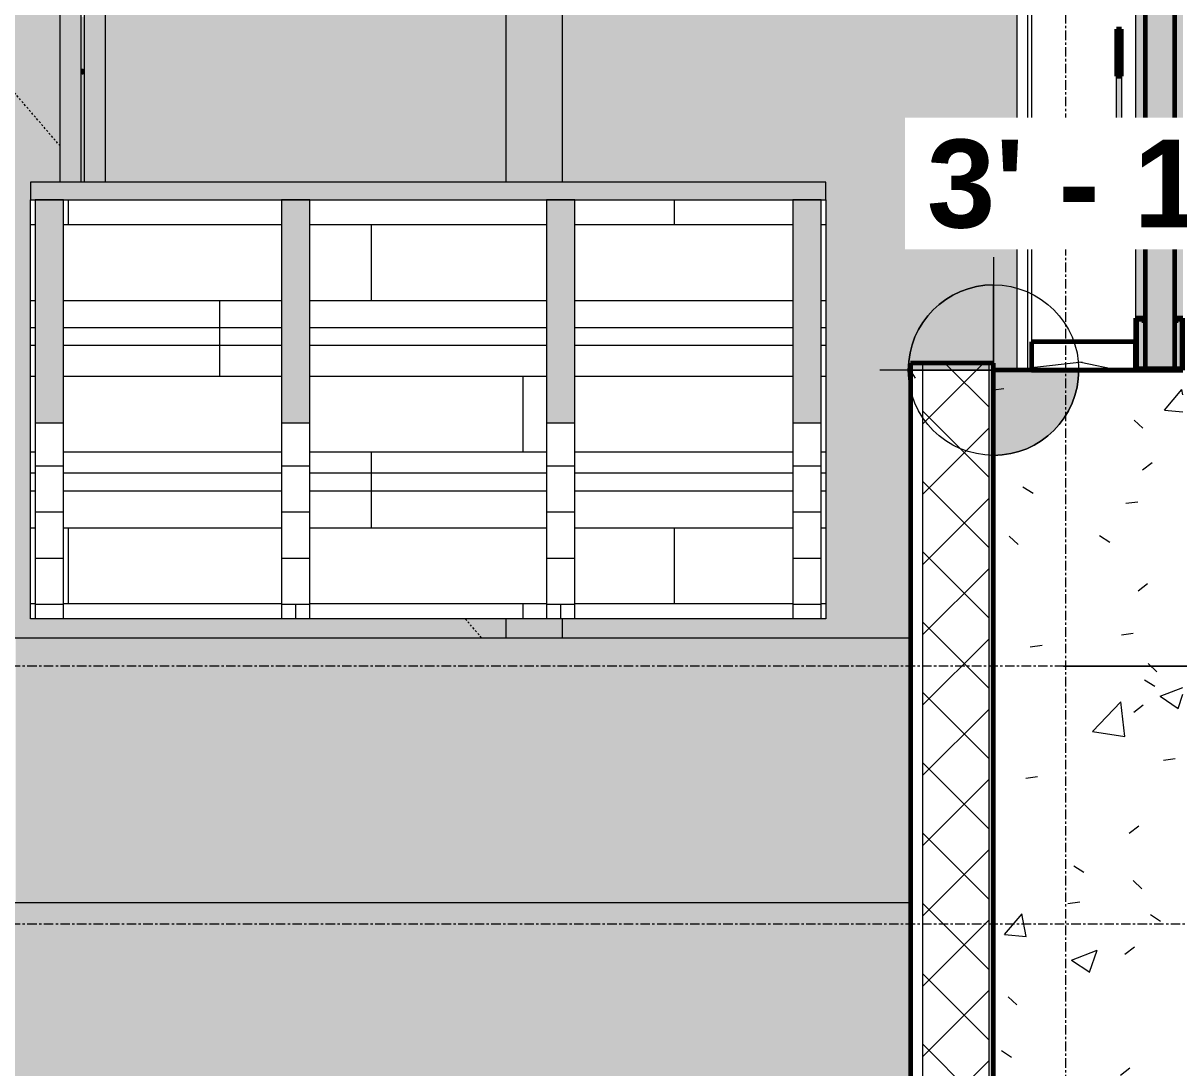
# Model space of a CAD drawing. Header units: inches. Extents: x -3210 to -1935, y -327 to 478.
# Drawn here: x -2386.8 to -2325.8, y 10.8 to 65.9 of the extents above; entities that cross this region are included whole.
import ezdxf

# ---------------------------------------------------------------- set-up
doc = ezdxf.new("R2010")
doc.units = ezdxf.units.IN
doc.header["$MEASUREMENT"] = 0
doc.linetypes.add('Dash 1_16_', pattern=[0.125, 0.0625, -0.0625])
doc.linetypes.add('Grid Line 1_2_', pattern=[0.875, 0.5, -0.125, 0.125, -0.125])
for name, color, linetype, lineweight in [('A-DETL-GENF', 92, 'Continuous', 9), ('A-DOOR', 31, 'Continuous', 18), ('A-DOOR-1', 31, 'Dash 1_16_', 9), ('A-DOOR-FRAM', 31, 'Continuous', 9), ('A-DOOR-FRAM-1', 31, 'Continuous', 18), ('A-FLOR', 192, 'Continuous', 18), ('A-FLOR-HRAL', 11, 'Continuous', 9), ('A-FLOR-LEVL-1', 51, 'Grid Line 1_2_', 9), ('A-GLAZ-CWMG', 51, 'Continuous', 9), ('A-GLAZ-CWMG-1', 51, 'Continuous', 60), ('A-WALL', 113, 'Continuous', 18), ('A-WALL-1', 113, 'Continuous', 9), ('A-WALL-2', 113, 'Continuous', 60), ('A-WALL-PATT-1', 111, 'Continuous', 9), ('G-ANNO-DIMS', 111, 'Continuous', 9), ('I-WALL', 2, 'Continuous', 18), ('I-WALL-1', 2, 'Continuous', 60), ('S-BEAM', 12, 'Continuous', 9), ('S-BEAM-1', 12, 'Continuous', 60), ('S-COLS', 52, 'Continuous', 9), ('S-FNDN-1', 32, 'Continuous', 60), ('S-GRID-1', 1, 'Grid Line 1_2_', 9), ('S-STRS', 31, 'Continuous', 9)]:
    doc.layers.add(name, color=color, linetype=linetype, lineweight=lineweight)
doc.styles.add('Arial_B', font='arialbd.ttf', dxfattribs={"height": 4.642857})
pattern_1 = [(0, (-2320.434, 35.3), (0, 4), []), (90, (-2320.434, 35.3), (-8, 8), [4, -28]), (90, (-2304.434, 39.3), (-8, 8), [4, -28])]

# ---------------------------------------------------------------- blocks, each defined once
blk = doc.blocks.new('jay 23630 - jay 23630-1391547-BUILDING SECTION - NORTH_SOUTH - LOOKING EAST')
at = {"layer": 'A-DETL-GENF'}
for p, q in [((-2319.74, 99.31), (-2317.35, 99.634)), ((-2318.289, 99.236), (-2318.289, 100)), ((-2318.289, 100), (-2318.289, 99.506)), ((-2318.289, 99.506), (-2318.289, 99.267)), ((-2317.35, 99.634), (-2315.144, 98.3)), ((-2321.049, 98.439), (-2319.74, 99.31)), ((-2318.289, 99.267), (-2318.289, 97.531)), ((-2318.289, 97.91), (-2318.289, 99.236)), ((-2321.572, 97.175), (-2321.049, 98.439)), ((-2315.144, 98.3), (-2314.107, 96.336)), ((-2318.289, 97.209), (-2318.289, 97.91)), ((-2321.402, 92.542), (-2321.572, 97.175)), ((-2318.289, 97.531), (-2318.289, 90.468)), ((-2318.289, 96.302), (-2318.289, 97.209)), ((-2318.289, 95.145), (-2318.289, 96.302)), ((-2314.107, 96.336), (-2313.985, 94.061)), ((-2318.289, 92.629), (-2318.289, 95.145)), ((-2313.985, 94.061), (-2314.524, 91.792)), ((-2321.756, 91.225), (-2321.402, 92.542)), ((-2318.289, 91.796), (-2318.289, 92.629)), ((-2318.289, 90.146), (-2318.289, 91.796)), ((-2314.524, 91.792), (-2315.47, 89.85)), ((-2323.956, 88.709), (-2321.756, 91.225)), ((-2318.289, 90.468), (-2318.289, 89.792)), ((-2318.289, 89.702), (-2318.289, 90.146)), ((-2318.289, 89.792), (-2318.289, 87.575)), ((-2315.47, 89.85), (-2316.568, 88.553)), ((-2318.289, 89.223), (-2318.289, 89.702)), ((-2318.289, 87.165), (-2318.289, 89.223)), ((-2326.068, 86.132), (-2323.956, 88.709)), ((-2316.568, 88.553), (-2317.563, 88.22)), ((-2317.563, 88.22), (-2317.781, 87.843)), ((-2318.289, 87.575), (-2318.289, 86.824)), ((-2317.781, 87.843), (-2317.585, 87.272)), ((-2317.585, 87.272), (-2314.34, 83.385)), ((-2318.289, 85.899), (-2318.289, 87.165)), ((-2318.289, 86.824), (-2318.289, 85.68)), ((-2326.407, 85.103), (-2326.068, 86.132)), ((-2318.289, 84.291), (-2318.289, 85.899)), ((-2318.289, 85.68), (-2318.289, 78.848)), ((-2326.407, 85.103), (-2323.325, 32)), ((-2318.289, 82.204), (-2318.289, 84.291)), ((-2314.34, 83.385), (-2312.784, 83.941)), ((-2312.784, 83.941), (-2312.49, 83.714)), ((-2312.49, 83.714), (-2312.247, 83.117)), ((-2312.247, 83.117), (-2312.008, 80.393)), ((-2318.289, 76.046), (-2318.289, 82.204)), ((-2312.008, 80.393), (-2312.151, 79.601)), ((-2312.151, 79.601), (-2312.435, 79.081)), ((-2318.289, 78.848), (-2318.289, 76.57)), ((-2312.435, 79.081), (-2310.75, 67.936)), ((-2318.289, 76.57), (-2318.289, 74.857)), ((-2318.289, 75.712), (-2318.289, 76.046)), ((-2318.289, 75.406), (-2318.289, 75.712)), ((-2318.289, 75.128), (-2318.289, 75.406)), ((-2318.289, 74.875), (-2318.289, 75.128)), ((-2318.289, 74.647), (-2318.289, 74.875)), ((-2318.289, 74.857), (-2318.289, 74.048)), ((-2318.289, 74.442), (-2318.289, 74.647)), ((-2318.289, 74.258), (-2318.289, 74.442)), ((-2318.289, 74.042), (-2318.289, 74.258)), ((-2318.289, 74.048), (-2318.289, 73.338)), ((-2318.289, 73.861), (-2318.289, 74.042)), ((-2318.289, 73.711), (-2318.289, 73.861)), ((-2318.289, 73.588), (-2318.289, 73.711)), ((-2318.289, 73.49), (-2318.289, 73.588)), ((-2318.289, 73.413), (-2318.289, 73.49)), ((-2318.289, 73.355), (-2318.289, 73.413)), ((-2318.289, 37.923), (-2318.289, 73.355)), ((-2318.289, 73.338), (-2318.289, 36.456)), ((-2310.75, 67.936), (-2310.967, 64.371)), ((-2310.967, 64.371), (-2311.672, 60.599)), ((-2313.117, 61.043), (-2317.446, 37.901)), ((-2312.076, 60.506), (-2313.117, 61.043)), ((-2311.866, 60.504), (-2312.076, 60.506)), ((-2311.672, 60.599), (-2311.866, 60.504)), ((-2318.289, 55.913), (-2318.289, 57.042)), ((-2318.289, 56.866), (-2318.289, 57.042)), ((-2318.289, 55.979), (-2318.289, 56.866)), ((-2318.289, 36.456), (-2318.289, 55.979)), ((-2318.289, 55.913), (-2318.289, 35.875)), ((-2317.446, 37.901), (-2318.342, 36.367)), ((-2318.289, 33.925), (-2318.289, 37.923)), ((-2318.342, 36.367), (-2318.13, 35.579)), ((-2318.289, 36.173), (-2318.289, 36.456)), ((-2318.289, 36.456), (-2318.289, 36.173)), ((-2318.289, 36.173), (-2318.289, 35.416)), ((-2318.289, 32.841), (-2318.289, 36.173)), ((-2318.289, 35.875), (-2318.289, 33.811)), ((-2318.289, 35.416), (-2318.289, 33.503)), ((-2318.13, 35.579), (-2317.573, 35.062)), ((-2317.573, 35.062), (-2315.012, 33.84)), ((-2318.289, 33.693), (-2318.289, 33.925)), ((-2318.289, 33.811), (-2318.289, 32.477)), ((-2318.289, 33.165), (-2318.289, 33.693)), ((-2315.012, 33.84), (-2314.256, 33.109)), ((-2318.289, 33.503), (-2318.289, 32.895)), ((-2318.289, 32.903), (-2318.289, 33.165)), ((-2314.256, 33.109), (-2313.745, 32)), ((-2318.289, 32.529), (-2318.289, 32.903)), ((-2318.289, 32.895), (-2318.289, 32)), ((-2318.289, 32.692), (-2318.289, 32.841)), ((-2318.289, 32.525), (-2318.289, 32.692)), ((-2318.289, 32.529), (-2318.289, 32)), ((-2318.289, 32.477), (-2318.289, 32.525)), ((-2331.535, 32), (-2331.895, 32)), ((-2331.895, 32), (-2331.535, 32)), ((-2330.511, 32), (-2331.535, 32)), ((-2331.535, 32), (-2330.511, 32)), ((-2328.904, 32), (-2330.511, 32)), ((-2330.511, 32), (-2328.904, 32)), ((-2326.796, 32), (-2328.904, 32)), ((-2328.904, 32), (-2326.796, 32)), ((-2324.27, 32), (-2326.796, 32)), ((-2326.796, 32), (-2324.27, 32)), ((-2321.407, 32), (-2324.27, 32)), ((-2324.27, 32), (-2323.325, 32)), ((-2323.325, 32), (-2321.407, 32)), ((-2313.745, 32), (-2323.325, 32)), ((-2321.407, 32), (-2318.289, 32)), ((-2318.289, 32), (-2321.407, 32)), ((-2318.289, 32), (-2313.745, 32)), ((-2318.289, 32), (-2304.684, 32)), ((-2313.745, 32), (-2304.684, 32))]:
    blk.add_line(p, q, dxfattribs=at)
blk = doc.blocks.new('Rectangular Mullion - Profile_Polycarbonate_right-1967537-BUILDING SECTION - NORTH_SOUTH - LOOKING EAST')
at = {"layer": 'A-GLAZ-CWMG'}
h = blk.add_hatch(color=256, dxfattribs=at)
h.paths.add_polyline_path([(-2328.024, 47.688), (-2327.587, 47.688), (-2327.587, 50.125), (-2327.649, 50.125), (-2327.649, 50.313), (-2328.024, 50.313), (-2328.024, 47.915)], flags=0)
h.paths.add_polyline_path([(-2328.024, 50.375), (-2327.587, 50.375), (-2327.587, 235.348), (-2328.087, 235.348), (-2328.087, 50.375)], flags=0)
h.paths.add_polyline_path([(-2328.024, 235.411), (-2327.649, 235.411), (-2327.649, 235.598), (-2327.587, 235.598), (-2327.587, 238.036), (-2328.024, 238.036), (-2328.024, 235.786)], flags=0)
h = blk.add_hatch(color=256, dxfattribs=at)
h.paths.add_polyline_path([(-2325.649, 47.688), (-2325.649, 50.313), (-2325.949, 50.313), (-2325.949, 50.125), (-2326.012, 50.125), (-2326.012, 47.688)], flags=0)
h.paths.add_polyline_path([(-2325.649, 50.375), (-2325.587, 50.375), (-2325.587, 70.969), (-2326.012, 78.293), (-2326.012, 50.375), (-2325.949, 50.375)], flags=0)
h.paths.add_polyline_path([(-2326.012, 86.201), (-2325.587, 86.72), (-2325.587, 235.348), (-2326.012, 235.348), (-2326.012, 88.709)], flags=0)
h.paths.add_polyline_path([(-2325.949, 235.411), (-2325.649, 235.411), (-2325.649, 238.036), (-2326.012, 238.036), (-2326.012, 235.598), (-2325.949, 235.598)], flags=0)
blk = doc.blocks.new('Single-Flush - GARAGE-1964981-BUILDING SECTION - NORTH_SOUTH - LOOKING EAST')
at = {"layer": 'A-DOOR'}
blk.add_hatch(color=256, dxfattribs=at).paths.add_polyline_path([(-2397.337, 33.5), (-2361.337, 33.5), (-2361.337, 34.5), (-2386.434, 34.5), (-2386.434, 57.55), (-2384.872, 57.55), (-2384.872, 83.479), (-2385.184, 83.479), (-2385.184, 102.598), (-2382.184, 102.598), (-2382.184, 83.479), (-2382.497, 83.479), (-2382.497, 57.55), (-2361.337, 57.55), (-2361.337, 116), (-2386.684, 116), (-2386.684, 115.769), (-2388.184, 115.769), (-2388.184, 116), (-2397.337, 116), (-2397.337, 35)], flags=0)
at = {"layer": 'A-DOOR-FRAM-1'}
h = blk.add_hatch(color=256, dxfattribs=at)
h.paths.add_polyline_path([(-2397.337, 33.5), (-2397.337, 116), (-2388.184, 116), (-2388.184, 119), (-2399.684, 119), (-2399.684, 115.769), (-2400.337, 115.769), (-2400.337, 33.5), (-2400.212, 33.5)], flags=0)
h.paths.add_polyline_path([(-2359.184, 33.5), (-2358.337, 33.5), (-2358.337, 34.5), (-2361.337, 34.5), (-2361.337, 33.5)], flags=0)
h.paths.add_polyline_path([(-2358.337, 57.55), (-2358.337, 119), (-2386.684, 119), (-2386.684, 116), (-2361.337, 116), (-2361.337, 57.55), (-2359.249, 57.55)], flags=0)
at = {"layer": 'A-DOOR-1'}
for p, q in [((-2361.337, 116), (-2382.184, 91.678)), ((-2385.184, 88.178), (-2397.337, 74)), ((-2384.872, 59.458), (-2397.337, 74)), ((-2362.622, 33.5), (-2363.48, 34.5))]:
    blk.add_line(p, q, dxfattribs=at)
at = {"layer": 'A-DOOR-FRAM'}
for p, q in [((-2388.184, 119), (-2399.684, 119)), ((-2358.337, 119), (-2386.684, 119)), ((-2358.337, 57.55), (-2358.337, 119)), ((-2397.337, 33.5), (-2397.337, 116)), ((-2397.337, 116), (-2388.184, 116)), ((-2386.684, 116), (-2361.337, 116)), ((-2361.337, 116), (-2361.337, 57.55)), ((-2400.337, 115.769), (-2400.337, 33.5)), ((-2361.337, 34.5), (-2361.337, 33.5)), ((-2358.337, 33.5), (-2358.337, 34.5))]:
    blk.add_line(p, q, dxfattribs=at)
blk = doc.blocks.new('Rectangular Mullion - Stud - Vertical-1966273-BUILDING SECTION - NORTH_SOUTH - LOOKING EAST')
at = {"layer": 'A-GLAZ-CWMG'}
for p, q in [((-2333.587, 131.625), (-2333.587, 49.125)), ((-2328.087, 131.625), (-2328.087, 50.375))]:
    blk.add_line(p, q, dxfattribs=at)
blk = doc.blocks.new('Railing - 2_ x 1_2_ 2-2115957-BUILDING SECTION - NORTH_SOUTH - LOOKING EAST')
at = {"layer": 'A-FLOR-HRAL'}
h = blk.add_hatch(color=256, dxfattribs=at)
h.paths.add_polyline_path([(-2384.137, 57.55), (-2383.778, 57.55), (-2383.778, 84.73), (-2384.872, 84.73), (-2384.872, 57.55), (-2384.204, 57.55)], flags=0)
h.paths.add_polyline_path([(-2383.59, 57.55), (-2382.497, 57.55), (-2382.497, 84.73), (-2383.59, 84.73), (-2383.59, 59.171)], flags=0)
for p, q in [((-2384.872, 57.55), (-2384.872, 84.73)), ((-2384.872, 84.73), (-2383.776, 84.73)), ((-2383.593, 84.73), (-2382.497, 84.73)), ((-2382.497, 84.73), (-2382.497, 57.55))]:
    blk.add_line(p, q, dxfattribs=at)
blk = doc.blocks.new('Railing - Railing-1347549-BUILDING SECTION - NORTH_SOUTH - LOOKING EAST')
at = {"layer": 'A-FLOR-HRAL'}
h = blk.add_hatch(color=256, dxfattribs=at)
h.paths.add_polyline_path([(-2383.684, 63.264), (-2383.657, 63.29), (-2383.707, 63.268), (-2383.688, 63.264)], flags=0)
h.paths.add_polyline_path([(-2383.59, 63.382), (-2383.612, 66.307), (-2383.67, 66.266), (-2383.729, 66.279), (-2383.771, 66.338), (-2383.778, 66.29), (-2383.756, 63.457), (-2383.717, 63.475), (-2383.61, 63.453), (-2383.591, 63.387)], flags=0)
for points in [[(-2383.644, 63.29), (-2383.61, 63.311), (-2383.592, 63.395), (-2383.619, 63.466), (-2383.651, 63.475), (-2383.759, 63.453), (-2383.777, 63.369), (-2383.749, 63.298), (-2383.717, 63.29), (-2383.646, 63.29)], [(-2383.706, 57.55), (-2383.59, 57.55), (-2383.612, 63.307), (-2383.67, 63.266), (-2383.729, 63.279), (-2383.771, 63.338), (-2383.778, 63.29), (-2383.76, 57.55), (-2383.707, 57.55)]]:
    blk.add_hatch(color=256, dxfattribs=at).paths.add_polyline_path(points, flags=0)
for p, q in [((-2383.778, 66.382), (-2383.778, 63.382)), ((-2383.59, 63.382), (-2383.59, 66.382)), ((-2383.778, 63.382), (-2383.778, 57.55)), ((-2383.59, 57.55), (-2383.59, 63.382))]:
    blk.add_line(p, q, dxfattribs=at)
at = {"layer": 'A-FLOR-HRAL', "flags": 128}
for points in [[(-2383.59, 63.382), (-2383.593, 63.408), (-2383.6, 63.433), (-2383.611, 63.456), (-2383.626, 63.475), (-2383.644, 63.489), (-2383.663, 63.497), (-2383.684, 63.5), (-2383.705, 63.497), (-2383.725, 63.489), (-2383.743, 63.475), (-2383.758, 63.456), (-2383.769, 63.433), (-2383.776, 63.408), (-2383.778, 63.382)], [(-2383.778, 63.382), (-2383.776, 63.356), (-2383.769, 63.331), (-2383.758, 63.308), (-2383.743, 63.29), (-2383.725, 63.276), (-2383.705, 63.267), (-2383.684, 63.264), (-2383.663, 63.267), (-2383.644, 63.276), (-2383.626, 63.29), (-2383.611, 63.308), (-2383.6, 63.331), (-2383.593, 63.356), (-2383.59, 63.382)]]:
    blk.add_lwpolyline(points, dxfattribs=at)
blk.add_blockref('Railing - 2_ x 1_2_ 2-2115957-BUILDING SECTION - NORTH_SOUTH - LOOKING EAST', (0, 0))
blk = doc.blocks.new('Rectangular Mullion - Profile_Polycarbonate_Lower-1595359-BUILDING SECTION - NORTH_SOUTH - LOOKING EAST')
at = {"layer": 'A-GLAZ-CWMG'}
blk.add_hatch(color=256, dxfattribs=at).paths.add_polyline_path([(-2328.087, 47.625), (-2325.587, 47.625), (-2325.587, 50.375), (-2326.012, 50.375), (-2326.012, 50.125), (-2325.949, 50.125), (-2325.949, 50.313), (-2325.649, 50.313), (-2325.649, 47.688), (-2328.024, 47.688), (-2328.024, 50.313), (-2327.649, 50.313), (-2327.649, 50.125), (-2327.587, 50.125), (-2327.587, 50.375), (-2328.087, 50.375), (-2328.087, 47.915)], flags=0)
at = {"layer": 'A-GLAZ-CWMG-1'}
for p, q in [((-2328.087, 50.375), (-2328.087, 47.625)), ((-2327.587, 50.375), (-2328.087, 50.375)), ((-2328.024, 47.688), (-2328.024, 50.313)), ((-2328.024, 50.313), (-2327.649, 50.313)), ((-2327.649, 50.313), (-2327.649, 50.125)), ((-2327.649, 50.125), (-2327.587, 50.125)), ((-2327.587, 50.125), (-2327.587, 50.375)), ((-2325.587, 50.375), (-2326.012, 50.375)), ((-2326.012, 50.375), (-2326.012, 50.125)), ((-2326.012, 50.125), (-2325.949, 50.125)), ((-2325.949, 50.125), (-2325.949, 50.313)), ((-2325.949, 50.313), (-2325.649, 50.313)), ((-2325.649, 50.313), (-2325.649, 47.688)), ((-2325.587, 47.625), (-2325.587, 50.375)), ((-2328.087, 47.625), (-2325.587, 47.625)), ((-2325.649, 47.688), (-2328.024, 47.688))]:
    blk.add_line(p, q, dxfattribs=at)
blk = doc.blocks.new('Rectangular Mullion - Stud - Base_Head-1810190-BUILDING SECTION - NORTH_SOUTH - LOOKING EAST')
at = {"layer": 'A-GLAZ-CWMG'}
h = blk.add_hatch(dxfattribs=at)
h.set_pattern_fill('FP_15', color=256, style=0, pattern_type=2)
h.set_pattern_definition([(355.236, (-2422.521, 129.017), (-263.999686, 24.001546), [2.89, -286.108]), (11.31, (-2419.641, 128.777), (96.00039, 24.00041), [3.671, -118.705]), (45, (-2416.041, 129.497), (0, 24.0006), [2.715, -31.226]), (46.848, (-2414.121, 131.417), (335.998039, 360.002359), [5.264, -521.098]), (12.995, (-2410.521, 135.257), (-215.999946, -48.00138), [3.202, -316.998]), (0, (-2407.4, 135.977), (24, 24), [6, -18]), (350.538, (-2401.401, 135.977), (-120.00022, 23.99977), [2.92, -143.067]), (354.289, (-2422.521, 135.497), (-215.999717, 24.001433), [2.412, -238.785]), (0, (-2420.12, 135.257), (24, 24), [3.6, -20.4]), (28.301, (-2416.521, 135.257), (263.99984, 144.00082), [3.544, -350.812]), (52.125, (-2413.401, 136.937), (-96.00035, -120.00028), [5.473, -268.169]), (39.289, (-2410.041, 141.257), (144.000322, 119.999016), [3.411, -337.693]), (6.34, (-2407.401, 143.417), (192.000086, 23.999), [4.347, -212.983]), (348.111, (-2403.081, 143.897), (-335.999111, 72.001844), [4.66, -461.336]), (353.29, (-2422.521, 142.937), (216.000198, -24.000742), [4.108, -406.706]), (3.367, (-2418.441, 142.457), (384.000105, 24.003305), [4.087, -404.618]), (33.69, (-2414.361, 142.697), (-47.99962, -24.00016), [4.327, -82.207]), (47.49, (-2410.761, 145.097), (239.998435, 264.001956), [3.907, -386.785]), (14.931, (-2408.121, 147.977), (264.000774, 71.99817), [3.726, -368.854]), (0, (-2404.52, 148.937), (24, 24), [2.88, -21.12]), (347.005, (-2401.641, 148.937), (215.999946, -48.00138), [3.202, -316.998]), (0, (-2415.08, 124.937), (24, 24), [0.063, -23.937]), (223.152, (-2411.721, 128.537), (360.002359, 335.998039), [5.264, -521.098]), (206.565, (-2415.561, 148.937), (-23.9997, -23.9997), [2.147, -51.519]), (188.13, (-2417.481, 147.977), (-144.00022, -23.99965), [3.394, -166.312]), (156.801, (-2420.841, 147.497), (-119.99995, 48.00137), [1.828, -180.951]), (26.565, (-2411.721, 128.537), (23.9997, 23.9997), [2.683, -50.982]), (6.71, (-2409.321, 129.737), (-216.000198, -24.000742), [4.108, -406.706]), (349.875, (-2405.241, 130.217), (407.9992525, -72.00207), [6.826, -675.804]), (349.695, (-2422.521, 126.377), (144.000477, -24.000103), [2.683, -265.645]), (15.524, (-2419.881, 125.897), (-264.000139, -71.999167), [4.484, -443.873]), (42.879, (-2415.561, 127.097), (-311.999011, -288.000354), [4.585, -453.934]), (34.695, (-2412.201, 130.217), (240.000059, 167.999216), [3.795, -375.679]), (9.462, (-2409.081, 132.377), (120.00022, 23.99977), [4.38, -141.607]), (353.418, (-2404.761, 133.097), (-408.0001485, 48.000424), [6.281, -621.859]), (351.87, (-2422.521, 132.377), (-144.00022, 23.99965), [3.394, -166.312]), (11.31, (-2419.161, 131.897), (96.00039, 24.00041), [3.671, -118.705]), (42.51, (-2415.561, 132.617), (-264.001956, -239.998435), [3.907, -386.785]), (45, (-2412.681, 135.257), (0, 24.0006), [4.412, -29.529]), (17.354, (-2409.561, 138.377), (-311.99998, -95.999553), [4.023, -398.29]), (356.633, (-2405.721, 139.577), (-384.000105, 24.003305), [4.087, -404.618]), (342.897, (-2401.641, 139.337), (239.999665, -72.00063), [3.264, -323.171]), (351.254, (-2422.521, 138.377), (168.000296, -23.999242), [3.157, -312.514]), (14.931, (-2419.401, 137.897), (264.000774, 71.99817), [3.726, -368.854]), (32.005, (-2415.801, 138.857), (-120.00072, -71.99934), [4.528, -221.887]), (49.899, (-2411.961, 141.257), (-264.0002635, -311.999605), [5.961, -590.186]), (15.945, (-2408.121, 145.817), (-96.00064, -23.99911), [3.494, -171.228]), (353.991, (-2404.761, 146.777), (240.000235, -24.000218), [4.585, -453.934]), (336.801, (-2400.201, 146.297), (119.99995, -48.00137), [1.828, -180.951]), (350.538, (-2422.521, 145.577), (-120.00022, 23.99977), [2.92, -143.067]), (10.008, (-2419.641, 145.097), (264.00047, 47.999892), [4.143, -410.161]), (37.405, (-2415.561, 145.817), (312.002027, 239.997904), [5.136, -508.486]), (29.055, (-2411.481, 124.937), (167.999253, 96.001016), [2.471, -244.624]), (10.784, (-2409.321, 126.137), (-384.000356, -71.997667), [5.131, -507.931]), (352.875, (-2404.281, 127.097), (-168.000466, 24.00018), [5.805, -187.689])])
h.paths.add_polyline_path([(-2329.212, 47.625), (-2328.087, 47.625), (-2328.087, 49.125), (-2333.587, 49.125), (-2333.587, 47.625), (-2332.337, 47.625)], flags=0)
at = {"layer": 'A-GLAZ-CWMG-1'}
for p, q in [((-2328.087, 49.125), (-2333.587, 49.125)), ((-2333.587, 49.125), (-2333.587, 47.625)), ((-2328.087, 47.625), (-2328.087, 49.125)), ((-2333.587, 47.625), (-2328.087, 47.625))]:
    blk.add_line(p, q, dxfattribs=at)
blk = doc.blocks.new('Structural Framing 17 - Structural Framing 17-1885627-BUILDING SECTION - NORTH_SOUTH - LOOKING EAST')
at = {"layer": 'S-BEAM'}
for points in [[(-2328.837, 63.136), (-2328.837, 65.624), (-2329.087, 65.624), (-2329.087, 63.136), (-2328.922, 63.136)], [(-2329.087, 55.474), (-2328.837, 55.474), (-2328.837, 63.136), (-2329.087, 63.136)]]:
    blk.add_hatch(color=256, dxfattribs=at).paths.add_polyline_path(points, flags=0)
for p, q in [((-2329.087, 55.474), (-2329.087, 63.136)), ((-2328.837, 63.136), (-2328.837, 55.474))]:
    blk.add_line(p, q, dxfattribs=at)
at = {"layer": 'S-BEAM-1'}
for p, q in [((-2329.087, 65.624), (-2329.087, 63.136)), ((-2328.837, 65.624), (-2329.087, 65.624)), ((-2328.837, 63.136), (-2328.837, 65.624)), ((-2329.087, 63.136), (-2328.837, 63.136))]:
    blk.add_line(p, q, dxfattribs=at)
blk = doc.blocks.new('Spot Elevations - Spot Elevation - Target Filled-1560264-BUILDING SECTION - NORTH_SOUTH - LOOKING EAST')
at = {"layer": 'G-ANNO-DIMS'}
h = blk.add_hatch(color=256, dxfattribs=at)
edge = h.paths.add_edge_path(flags=0)
edge.add_line((-2306.872, -109.375), (-2311.372, -109.375))
edge.add_arc((-2306.872, -109.375), 4.5, 90, 180, ccw=False)
edge.add_line((-2306.872, -104.875), (-2306.872, -109.375))
h = blk.add_hatch(color=256, dxfattribs=at)
edge = h.paths.add_edge_path(flags=0)
edge.add_line((-2306.872, -109.375), (-2302.372, -109.375))
edge.add_arc((-2306.872, -109.375), 4.5, -90, 0, ccw=False)
edge.add_line((-2306.872, -113.875), (-2306.872, -109.375))
for p, q in [((-2306.872, -103.405), (-2306.872, -115.375)), ((-2306.872, -109.375), (-2306.872, -104.875)), ((-2300.872, -109.375), (-2312.872, -109.375)), ((-2311.372, -109.375), (-2306.872, -109.375)), ((-2306.872, -109.375), (-2306.872, -113.875)), ((-2302.372, -109.375), (-2306.872, -109.375))]:
    blk.add_line(p, q, dxfattribs=at)
blk.add_circle((-2306.872, -109.375), 4.5, dxfattribs=at)
for start, end in [(90, 180), (270, 0)]:
    blk.add_arc((-2306.872, -109.375), 4.5, start, end, dxfattribs=at)

msp = doc.modelspace()

# ---------------------------------------------------------------- hatches: boundary and pattern name
at = {"layer": 'A-FLOR'}
msp.add_hatch(color=256, dxfattribs=at).paths.add_polyline_path([(-2339.96168, 19.5), (-2339.96168, 33.5), (-2387.21168, 33.5), (-2387.21168, 19.5), (-2347.08387, 19.5)], flags=0)
at = {"layer": 'A-WALL-1'}
msp.add_hatch(color=256, dxfattribs=at).paths.add_polyline_path([(-2326.01188, 47.6875), (-2326.01188, 78.29341), (-2326.40718, 85.1029), (-2326.06842, 86.13216), (-2326.01188, 86.20113), (-2326.01188, 238.0359), (-2327.58668, 238.0359), (-2327.58668, 47.6875), (-2326.40718, 47.6875)], flags=0)
at = {"layer": 'A-WALL-PATT-1'}
h = msp.add_hatch(dxfattribs=at)
h.set_pattern_fill('FP_1', color=256, style=0, pattern_type=2)
h.set_pattern_definition([(0, (-2422.521, 124.937), (15.36, 3.84), [0.634, -10.886, 0.634, -10.886, -61.44]), (0, (-2422.521, 124.937), (15.36, 3.84), [-23.04, 0.634, -22.406, 0.634, -10.886, -26.88]), (0, (-2422.521, 124.937), (15.36, 3.84), [-57.6, 0.634, -7.046, 0.634, -18.566]), (120, (-2416.761, 126.857), (-11.00554, 11.38215), [0.634, -10.886, 0.634, -10.886, -61.44]), (120, (-2416.761, 126.857), (-11.00554, 11.38215), [-23.04, 0.634, -22.406, 0.634, -10.886, -26.88]), (120, (-2416.761, 126.857), (-11.00554, 11.38215), [-57.6, 0.634, -7.046, 0.634, -18.566]), (240, (-2414.841, 134.537), (-4.35446, -15.22215), [0.634, -10.886, 0.634, -10.886, -61.44]), (240, (-2414.841, 134.537), (-4.35446, -15.22215), [-23.04, 0.634, -22.406, 0.634, -10.886, -26.88]), (240, (-2414.841, 134.537), (-4.35446, -15.22215), [-57.6, 0.634, -7.046, 0.634, -18.566])])
h.paths.add_polyline_path([(-2339.96168, -91.375), (-2339.33668, -91.375), (-2339.33668, 48), (-2339.96168, 48), (-2339.96168, -84.60547)], flags=0)
h = msp.add_hatch(dxfattribs=at)
h.set_pattern_fill('FP_14', color=256, style=0, pattern_type=2)
h.set_pattern_definition([(45, (-2422.521, 124.937), (-1.856155, 1.856155), []), (135, (-2422.521, 124.937), (-1.856155, -1.856155), [])])
h.paths.add_polyline_path([(-2339.33668, -91.375), (-2335.83668, -91.375), (-2335.83668, 48), (-2339.33668, 48), (-2339.33668, -46.25841)], flags=0)
h = msp.add_hatch(dxfattribs=at)
h.set_pattern_fill('FP_12', color=256, style=0, pattern_type=2)
h.set_pattern_definition([(50, (-2422.521, 124.937), (13.77135, -1.20496), [1.44, -15.84]), (355, (-2422.521, 124.937), (-2.6644, 14.4422), [1.152, -12.672]), (100.451, (-2421.373, 124.837), (11.1071, 13.2374), [1.224, -13.462]), (46.184, (-2422.521, 128.777), (20.4913, -3.1779), [2.16, -23.76]), (96.636, (-2420.813, 128.513), (17.9459, 18.7032), [1.836, -20.193]), (351.184, (-2422.52, 128.777), (17.9454, 18.7026), [1.728, -19.008]), (21, (-2420.601, 127.817), (11.4605, -7.73037), [1.44, -15.84]), (326, (-2420.601, 127.817), (4.67135, 13.92315), [1.152, -12.672]), (71.451, (-2419.646, 127.173), (16.1321, 6.19284), [1.224, -13.462]), (37.5, (-2422.521, 124.937), (0.23312, 6.39175), [0.634, -11.885, 0.634, -12.23, -12.72]), (37.5, (-2422.521, 124.937), (0.23312, 6.39175), [-25.382, 0.634, -12.086]), (7.5, (-2422.521, 124.937), (5.05073, 7.57304), [0.634, -6.701, 0.634, -11.597, -4.848]), (7.5, (-2422.521, 124.937), (5.05073, 7.57304), [-19.565, 0.634, -4.214]), (327.5, (-2426.802, 124.937), (10.24958, -0.43289), [0.634, -4.166, 0.634, -14.342, -19.872]), (327.5, (-2426.802, 124.937), (10.24958, -0.43289), [-19.776, 0.634, -19.238]), (317.5, (-2428.722, 124.937), (11.1974, 1.92214), [0.634, -5.606, 0.634, -9.312, -14.112]), (317.5, (-2428.722, 124.937), (11.1974, 1.92214), [-16.186, 0.634, -13.478])])
h.paths.add_polyline_path([(-2335.58668, -95.375), (-2325.58668, -95.375), (-2325.58668, 47.625), (-2335.58668, 47.625), (-2335.58668, -46.25841)], flags=0)
at = {"layer": 'I-WALL'}
h = msp.add_hatch(color=256, dxfattribs=at)
h.paths.add_polyline_path([(-2413.58668, 33.5), (-2400.33668, 33.5), (-2400.33668, 115.76896), (-2401.18423, 115.76896), (-2401.18423, 125.75859), (-2413.68423, 125.75859), (-2413.68423, 122), (-2410.58668, 122), (-2410.58668, 35), (-2430.77418, 35), (-2430.77418, 33.5), (-2413.88761, 33.5)], flags=0)
h.paths.add_polyline_path([(-2438.46573, 33.5), (-2435.89918, 33.5), (-2435.89918, 35), (-2438.46573, 35), (-2438.46573, 33.92042)], flags=0)
h.paths.add_polyline_path([(-2344.43423, 33.5), (-2339.96168, 33.5), (-2339.96168, 48), (-2335.58668, 48), (-2335.58668, 47.625), (-2334.33668, 47.625), (-2334.33668, 128), (-2386.43423, 128), (-2386.43423, 125.75859), (-2386.68423, 125.75859), (-2386.68423, 119), (-2358.33668, 119), (-2358.33668, 57.55), (-2344.43423, 57.55), (-2344.43423, 34.5), (-2358.33668, 34.5), (-2358.33668, 33.5), (-2344.68423, 33.5)], flags=0)
h.paths.add_polyline_path([(-2479.726, 46.46555), (-2479.65447, 46.82516), (-2479.22775, 47.46379), (-2478.58912, 47.89051), (-2477.8358, 48.04035), (-2464.58668, 48.04035), (-2464.58668, 118), (-2503.46168, 118), (-2503.46168, 48.04035), (-2481.77281, 48.04035), (-2481.0195, 47.89051), (-2480.38087, 47.46379), (-2479.95415, 46.82516), (-2479.88262, 46.46555), (-2479.80431, 46.46555)], flags=0)
h.paths.add_polyline_path([(-2399.68423, 119), (-2388.18423, 119), (-2388.18423, 125.75859), (-2399.68423, 125.75859), (-2399.68423, 120.53996)], flags=0)
h.paths.add_polyline_path([(-2428.21168, 122), (-2428.18423, 122), (-2428.18423, 125.75859), (-2428.21168, 125.75859), (-2428.21168, 123.25434)], flags=0)
h.paths.add_polyline_path([(-2419.73062, 122), (-2415.18423, 122), (-2415.18423, 125.75859), (-2426.68423, 125.75859), (-2426.68423, 122)], flags=0)
h.paths.add_polyline_path([(-2499.79762, 133.125), (-2498.91584, 133.125), (-2498.91584, 134), (-2503.46168, 134), (-2503.46168, 133.125)], flags=0)
h.paths.add_polyline_path([(-2478.33668, 133.125), (-2478.33668, 134), (-2486.91584, 134), (-2486.91584, 133.125), (-2484.89133, 133.125)], flags=0)
msp.add_hatch(color=256, dxfattribs=at).paths.add_polyline_path([(-2335.83668, -91.375), (-2335.58668, -91.375), (-2335.58668, 48), (-2335.83668, 48), (-2335.83668, -46.25841)], flags=0)
h = msp.add_hatch(color=256, dxfattribs=at)
h.paths.add_polyline_path([(-2456.054, -91.375), (-2435.89918, -91.375), (-2435.89918, 5.125), (-2476.52418, 5.125), (-2476.52418, -8.5), (-2474.33668, -8.5), (-2474.33668, -91.375), (-2457.33668, -91.375)], flags=0)
h.paths.add_polyline_path([(-2419.73062, -91.375), (-2381.96168, -91.375), (-2381.96168, -52.82031), (-2339.96168, -52.82031), (-2339.96168, 19.5), (-2387.46168, 19.5), (-2387.46168, 14.15601), (-2388.96168, 14.15601), (-2388.96168, 19.5), (-2400.46168, 19.5), (-2400.46168, 14.15601), (-2401.96168, 14.15601), (-2401.96168, 19.5), (-2414.46168, 19.5), (-2414.46168, 14.15601), (-2415.96168, 14.15601), (-2415.96168, 19.5), (-2427.46168, 19.5), (-2427.46168, 14.15601), (-2428.96168, 14.15601), (-2428.96168, 19.5), (-2429.21168, 19.5), (-2429.21168, 5.125), (-2430.77418, 5.125), (-2430.77418, -91.375), (-2421.33668, -91.375)], flags=0)
at = {"layer": 'S-COLS'}
h = msp.add_hatch(dxfattribs=at)
h.set_pattern_fill('FP_22', color=256, style=0, pattern_type=2)
h.set_pattern_definition([(90, (-2307.774, 0), (2, -1e-16), [])])
h.paths.add_polyline_path([(-2333.58668, 47.625), (-2333.58668, 133.875), (-2334.33668, 133.875), (-2334.33668, 47.625)], flags=0)
at = {"layer": 'S-STRS'}
for points in [[(-2361.33668, 56.60859), (-2344.43423, 56.60859), (-2344.43423, 57.55), (-2386.43423, 57.55), (-2386.43423, 56.60859), (-2382.49673, 56.60859)], [(-2384.68423, 44.83627), (-2384.68423, 56.60859), (-2386.18423, 56.60859), (-2386.18423, 44.83627)], [(-2373.18423, 44.83627), (-2371.68423, 44.83627), (-2371.68423, 56.60859), (-2373.18423, 56.60859), (-2373.18423, 47.91534)], [(-2357.68423, 44.83627), (-2357.68423, 56.60859), (-2359.18423, 56.60859), (-2359.18423, 44.83627)], [(-2344.68423, 44.83627), (-2344.68423, 56.60859), (-2346.18423, 56.60859), (-2346.18423, 44.83627)]]:
    msp.add_hatch(color=256, dxfattribs=at).paths.add_polyline_path(points, flags=0)
h = msp.add_hatch(dxfattribs=at)
h.set_pattern_fill('FP_11', color=256, style=0, pattern_type=2)
h.set_pattern_definition(pattern_1)
h.paths.add_polyline_path([(-2386.43423, 49.86667), (-2386.18423, 49.86667), (-2386.18423, 56.60859), (-2386.43423, 56.60859), (-2386.43423, 50.26969)], flags=0)
h.paths.add_polyline_path([(-2384.68423, 49.86667), (-2373.18423, 49.86667), (-2373.18423, 56.60859), (-2384.68423, 56.60859), (-2384.68423, 50.26969)], flags=0)
h.paths.add_polyline_path([(-2344.43423, 49.86667), (-2344.43423, 56.60859), (-2344.68423, 56.60859), (-2344.68423, 49.86667)], flags=0)
h.paths.add_polyline_path([(-2346.18423, 49.86667), (-2346.18423, 56.60859), (-2357.68423, 56.60859), (-2357.68423, 49.86667), (-2347.08387, 49.86667)], flags=0)
h.paths.add_polyline_path([(-2359.18423, 49.86667), (-2359.18423, 56.60859), (-2371.68423, 56.60859), (-2371.68423, 49.86667), (-2361.33668, 49.86667)], flags=0)
h = msp.add_hatch(dxfattribs=at)
h.set_pattern_fill('FP_11', color=256, style=0, pattern_type=2)
h.set_pattern_definition(pattern_1)
h.paths.add_polyline_path([(-2371.68423, 48.92526), (-2359.18423, 48.92526), (-2359.18423, 49.86667), (-2371.68423, 49.86667)], flags=0)
h.paths.add_polyline_path([(-2386.18423, 48.92526), (-2386.18423, 49.86667), (-2386.43423, 49.86667), (-2386.43423, 48.92526)], flags=0)
h.paths.add_polyline_path([(-2344.43423, 48.92526), (-2344.43423, 49.86667), (-2344.68423, 49.86667), (-2344.68423, 48.92526)], flags=0)
h.paths.add_polyline_path([(-2384.68423, 48.92526), (-2373.18423, 48.92526), (-2373.18423, 49.86667), (-2384.68423, 49.86667)], flags=0)
h.paths.add_polyline_path([(-2346.18423, 48.92526), (-2346.18423, 49.86667), (-2357.68423, 49.86667), (-2357.68423, 48.92526), (-2347.08387, 48.92526)], flags=0)
h = msp.add_hatch(dxfattribs=at)
h.set_pattern_fill('FP_11', color=256, style=0, pattern_type=2)
h.set_pattern_definition(pattern_1)
h.paths.add_polyline_path([(-2386.43423, 42.18333), (-2386.18423, 42.18333), (-2386.18423, 48.92526), (-2386.43423, 48.92526), (-2386.43423, 43.20665)], flags=0)
h.paths.add_polyline_path([(-2384.68423, 42.18333), (-2373.18423, 42.18333), (-2373.18423, 48.92526), (-2384.68423, 48.92526), (-2384.68423, 43.20665)], flags=0)
h.paths.add_polyline_path([(-2361.33668, 42.18333), (-2359.18423, 42.18333), (-2359.18423, 48.92526), (-2371.68423, 48.92526), (-2371.68423, 42.18333), (-2365.24556, 42.18333)], flags=0)
h.paths.add_polyline_path([(-2357.68423, 42.18333), (-2346.18423, 42.18333), (-2346.18423, 48.92526), (-2357.68423, 48.92526), (-2357.68423, 44.83627)], flags=0)
h.paths.add_polyline_path([(-2344.43423, 42.18333), (-2344.43423, 48.92526), (-2344.68423, 48.92526), (-2344.68423, 42.18333)], flags=0)
h = msp.add_hatch(dxfattribs=at)
h.set_pattern_fill('FP_6', color=256, style=0, pattern_type=2)
h.set_pattern_definition([(0, (-2386.434, 32.821), (0, 2.437), []), (90, (-2386.434, 32.821), (-8, 4.874), [2.437, -17.059]), (90, (-2370.434, 35.258), (-8, 4.874), [2.437, -17.059])])
h.paths.add_polyline_path([(-2384.68423, 34.5), (-2384.68423, 44.83627), (-2386.18423, 44.83627), (-2386.18423, 34.5)], flags=0)
h = msp.add_hatch(dxfattribs=at)
h.set_pattern_fill('FP_9', color=256, style=0, pattern_type=2)
h.set_pattern_definition([(0, (-2372.434, 32.821), (0, 2.437), []), (90, (-2372.434, 32.821), (-8, 4.874), [2.437, -17.059]), (90, (-2356.434, 35.258), (-8, 4.874), [2.437, -17.059])])
h.paths.add_polyline_path([(-2371.68423, 34.5), (-2371.68423, 44.83627), (-2373.18423, 44.83627), (-2373.18423, 34.5)], flags=0)
h = msp.add_hatch(dxfattribs=at)
h.set_pattern_fill('FP_8', color=256, style=0, pattern_type=2)
h.set_pattern_definition([(0, (-2358.434, 32.821), (0, 2.437), []), (90, (-2358.434, 32.821), (-8, 4.874), [2.437, -17.059]), (90, (-2342.434, 35.258), (-8, 4.874), [2.437, -17.059])])
h.paths.add_polyline_path([(-2357.68423, 34.5), (-2357.68423, 44.83627), (-2359.18423, 44.83627), (-2359.18423, 34.5)], flags=0)
h = msp.add_hatch(dxfattribs=at)
h.set_pattern_fill('FP_7', color=256, style=0, pattern_type=2)
h.set_pattern_definition([(0, (-2344.434, 32.821), (0, 2.437), []), (90, (-2344.434, 32.821), (-8, 4.874), [2.437, -17.059]), (90, (-2328.434, 35.258), (-8, 4.874), [2.437, -17.059])])
h.paths.add_polyline_path([(-2344.68423, 34.5), (-2344.68423, 44.83627), (-2346.18423, 44.83627), (-2346.18423, 34.5)], flags=0)
h = msp.add_hatch(dxfattribs=at)
h.set_pattern_fill('FP_11', color=256, style=0, pattern_type=2)
h.set_pattern_definition(pattern_1)
h.paths.add_polyline_path([(-2374.32641, 41.24193), (-2373.18423, 41.24193), (-2373.18423, 42.18333), (-2384.68423, 42.18333), (-2384.68423, 41.24193), (-2378.86683, 41.24193)], flags=0)
h.paths.add_polyline_path([(-2386.18423, 41.24193), (-2386.18423, 42.18333), (-2386.43423, 42.18333), (-2386.43423, 41.24193)], flags=0)
h.paths.add_polyline_path([(-2344.43423, 41.24193), (-2344.43423, 42.18333), (-2344.68423, 42.18333), (-2344.68423, 41.24193)], flags=0)
h.paths.add_polyline_path([(-2346.18423, 41.24193), (-2346.18423, 42.18333), (-2357.68423, 42.18333), (-2357.68423, 41.24193), (-2347.08387, 41.24193)], flags=0)
h.paths.add_polyline_path([(-2361.33668, 41.24193), (-2359.18423, 41.24193), (-2359.18423, 42.18333), (-2371.68423, 42.18333), (-2371.68423, 41.24193), (-2365.24556, 41.24193)], flags=0)
h = msp.add_hatch(dxfattribs=at)
h.set_pattern_fill('FP_11', color=256, style=0, pattern_type=2)
h.set_pattern_definition(pattern_1)
h.paths.add_polyline_path([(-2386.43423, 34.5), (-2386.18423, 34.5), (-2386.18423, 41.24193), (-2386.43423, 41.24193), (-2386.43423, 38.49797)], flags=0)
h.paths.add_polyline_path([(-2384.68423, 34.5), (-2373.18423, 34.5), (-2373.18423, 41.24193), (-2384.68423, 41.24193), (-2384.68423, 38.49797)], flags=0)
h.paths.add_polyline_path([(-2344.43423, 34.5), (-2344.43423, 41.24193), (-2344.68423, 41.24193), (-2344.68423, 34.5)], flags=0)
h.paths.add_polyline_path([(-2346.18423, 34.5), (-2346.18423, 41.24193), (-2357.68423, 41.24193), (-2357.68423, 34.5), (-2347.08387, 34.5)], flags=0)
h.paths.add_polyline_path([(-2371.68423, 34.5), (-2359.18423, 34.5), (-2359.18423, 41.24193), (-2371.68423, 41.24193), (-2371.68423, 38.49797)], flags=0)

# ---------------------------------------------------------------- linework, layer by layer
at = {"layer": 'A-FLOR'}
for p, q in [((-2430.77418, 33.5), (-2339.96168, 33.5)), ((-2339.96168, 19.5), (-2387.46168, 19.5))]:
    msp.add_line(p, q, dxfattribs=at)
at = {"layer": 'A-FLOR-LEVL-1'}
for p, q in [((-1935.47917, 32), (-3194.57025, 32)), ((-1935.47917, 18.375), (-3194.57025, 18.375))]:
    msp.add_line(p, q, dxfattribs=at)
at = {"layer": 'A-WALL'}
for p, q in [((-2339.33668, 48), (-2339.33668, -91.375)), ((-2335.83668, 48), (-2335.83668, -91.375))]:
    msp.add_line(p, q, dxfattribs=at)
at = {"layer": 'A-WALL-2'}
for p, q in [((-2327.58668, 238.0359), (-2327.58668, 47.6875)), ((-2326.01188, 47.6875), (-2326.01188, 238.0359)), ((-2327.58668, 47.6875), (-2326.01188, 47.6875))]:
    msp.add_line(p, q, dxfattribs=at)
at = {"layer": 'I-WALL-1'}
for p, q in [((-2339.96168, 48), (-2339.96168, -91.375)), ((-2335.58668, 48), (-2339.96168, 48)), ((-2335.58668, -91.375), (-2335.58668, 48))]:
    msp.add_line(p, q, dxfattribs=at)
at = {"layer": 'S-COLS'}
msp.add_line((-2334.33668, 47.625), (-2334.33668, 133.875), dxfattribs=at)
at = {"layer": 'S-FNDN-1'}
msp.add_line((-2325.58668, 47.625), (-2335.58668, 47.625), dxfattribs=at)
at = {"layer": 'S-GRID-1'}
msp.add_line((-2331.77418, -165.07357), (-2331.77418, 454.14485), dxfattribs=at)
at = {"layer": 'S-STRS'}
for p, q in [((-2386.43423, 57.55), (-2386.43423, 56.60859)), ((-2344.43423, 57.55), (-2386.43423, 57.55)), ((-2344.43423, 56.60859), (-2344.43423, 57.55)), ((-2386.43423, 49.86667), (-2386.43423, 56.60859)), ((-2386.43423, 56.60859), (-2344.43423, 56.60859)), ((-2384.68423, 56.60859), (-2386.18423, 56.60859)), ((-2386.18423, 56.60859), (-2386.18423, 44.83627)), ((-2384.68423, 44.83627), (-2384.68423, 56.60859)), ((-2371.68423, 56.60859), (-2373.18423, 56.60859)), ((-2373.18423, 56.60859), (-2373.18423, 44.83627)), ((-2371.68423, 44.83627), (-2371.68423, 56.60859)), ((-2357.68423, 56.60859), (-2359.18423, 56.60859)), ((-2359.18423, 56.60859), (-2359.18423, 44.83627)), ((-2357.68423, 44.83627), (-2357.68423, 56.60859)), ((-2344.68423, 56.60859), (-2346.18423, 56.60859)), ((-2346.18423, 56.60859), (-2346.18423, 44.83627)), ((-2344.68423, 44.83627), (-2344.68423, 56.60859)), ((-2344.43423, 56.60859), (-2344.43423, 49.86667)), ((-2386.43423, 48.92526), (-2386.43423, 49.86667)), ((-2386.18423, 49.86667), (-2386.43423, 49.86667)), ((-2386.18423, 49.86667), (-2386.43423, 49.86667)), ((-2373.18423, 49.86667), (-2384.68423, 49.86667)), ((-2373.18423, 49.86667), (-2384.68423, 49.86667)), ((-2359.18423, 49.86667), (-2371.68423, 49.86667)), ((-2359.18423, 49.86667), (-2371.68423, 49.86667)), ((-2346.18423, 49.86667), (-2357.68423, 49.86667)), ((-2346.18423, 49.86667), (-2357.68423, 49.86667)), ((-2344.43423, 49.86667), (-2344.68423, 49.86667)), ((-2344.43423, 49.86667), (-2344.68423, 49.86667)), ((-2344.43423, 49.86667), (-2344.43423, 48.92526)), ((-2386.43423, 42.18333), (-2386.43423, 48.92526)), ((-2386.18423, 48.92526), (-2386.43423, 48.92526)), ((-2373.18423, 48.92526), (-2384.68423, 48.92526)), ((-2359.18423, 48.92526), (-2371.68423, 48.92526)), ((-2346.18423, 48.92526), (-2357.68423, 48.92526)), ((-2344.43423, 48.92526), (-2344.68423, 48.92526)), ((-2344.43423, 48.92526), (-2344.43423, 42.18333)), ((-2386.18423, 44.83627), (-2384.68423, 44.83627)), ((-2386.18423, 44.83627), (-2386.18423, 34.5)), ((-2384.68423, 34.5), (-2384.68423, 44.83627)), ((-2373.18423, 44.83627), (-2371.68423, 44.83627)), ((-2373.18423, 44.83627), (-2373.18423, 34.5)), ((-2371.68423, 34.5), (-2371.68423, 44.83627)), ((-2359.18423, 44.83627), (-2357.68423, 44.83627)), ((-2359.18423, 44.83627), (-2359.18423, 34.5)), ((-2357.68423, 34.5), (-2357.68423, 44.83627)), ((-2346.18423, 44.83627), (-2344.68423, 44.83627)), ((-2346.18423, 44.83627), (-2346.18423, 34.5)), ((-2344.68423, 34.5), (-2344.68423, 44.83627)), ((-2386.43423, 41.24193), (-2386.43423, 42.18333)), ((-2386.18423, 42.18333), (-2386.43423, 42.18333)), ((-2386.18423, 42.18333), (-2386.43423, 42.18333)), ((-2373.18423, 42.18333), (-2384.68423, 42.18333)), ((-2373.18423, 42.18333), (-2384.68423, 42.18333)), ((-2359.18423, 42.18333), (-2371.68423, 42.18333)), ((-2359.18423, 42.18333), (-2371.68423, 42.18333)), ((-2346.18423, 42.18333), (-2357.68423, 42.18333)), ((-2346.18423, 42.18333), (-2357.68423, 42.18333)), ((-2344.43423, 42.18333), (-2344.68423, 42.18333)), ((-2344.43423, 42.18333), (-2344.68423, 42.18333)), ((-2344.43423, 42.18333), (-2344.43423, 41.24193)), ((-2386.43423, 34.5), (-2386.43423, 41.24193)), ((-2386.18423, 41.24193), (-2386.43423, 41.24193)), ((-2373.18423, 41.24193), (-2384.68423, 41.24193)), ((-2359.18423, 41.24193), (-2371.68423, 41.24193)), ((-2346.18423, 41.24193), (-2357.68423, 41.24193)), ((-2344.43423, 41.24193), (-2344.68423, 41.24193)), ((-2344.43423, 41.24193), (-2344.43423, 34.5)), ((-2386.18423, 34.5), (-2386.43423, 34.5)), ((-2384.68423, 34.5), (-2386.18423, 34.5)), ((-2373.18423, 34.5), (-2384.68423, 34.5)), ((-2371.68423, 34.5), (-2373.18423, 34.5)), ((-2359.18423, 34.5), (-2371.68423, 34.5)), ((-2357.68423, 34.5), (-2359.18423, 34.5)), ((-2346.18423, 34.5), (-2357.68423, 34.5)), ((-2344.68423, 34.5), (-2346.18423, 34.5)), ((-2344.43423, 34.5), (-2344.68423, 34.5))]:
    msp.add_line(p, q, dxfattribs=at)

# ---------------------------------------------------------------- block references
at = {"layer": 'A-DETL-GENF'}
msp.add_blockref('jay 23630 - jay 23630-1391547-BUILDING SECTION - NORTH_SOUTH - LOOKING EAST', (0, 0), dxfattribs=at)
at = {"layer": 'A-DOOR'}
msp.add_blockref('Single-Flush - GARAGE-1964981-BUILDING SECTION - NORTH_SOUTH - LOOKING EAST', (0, 0), dxfattribs=at)
at = {"layer": 'A-FLOR-HRAL'}
msp.add_blockref('Railing - Railing-1347549-BUILDING SECTION - NORTH_SOUTH - LOOKING EAST', (0, 0), dxfattribs=at)
at = {"layer": 'A-GLAZ-CWMG'}
for name in ['Rectangular Mullion - Profile_Polycarbonate_right-1967537-BUILDING SECTION - NORTH_SOUTH - LOOKING EAST', 'Rectangular Mullion - Stud - Vertical-1966273-BUILDING SECTION - NORTH_SOUTH - LOOKING EAST', 'Rectangular Mullion - Profile_Polycarbonate_Lower-1595359-BUILDING SECTION - NORTH_SOUTH - LOOKING EAST', 'Rectangular Mullion - Stud - Base_Head-1810190-BUILDING SECTION - NORTH_SOUTH - LOOKING EAST']:
    msp.add_blockref(name, (0, 0), dxfattribs=at)
at = {"layer": 'G-ANNO-DIMS'}
msp.add_blockref('Spot Elevations - Spot Elevation - Target Filled-1560264-BUILDING SECTION - NORTH_SOUTH - LOOKING EAST', (-28.71474, 157), dxfattribs=at)
at = {"layer": 'S-BEAM'}
msp.add_blockref('Structural Framing 17 - Structural Framing 17-1885627-BUILDING SECTION - NORTH_SOUTH - LOOKING EAST', (0, 0), dxfattribs=at)

# ---------------------------------------------------------------- next in the draw order: texts
at = {"layer": 'G-ANNO-DIMS', "insert": (-2339.10462, 59.79825), "char_height": 4.6428571, "width": 37.2430416, "attachment_point": 1, "line_spacing_factor": 0.941778, "style": 'Arial_B', "bg_fill": 3, "box_fill_scale": 1.25, "bg_fill_color": 256, "bg_fill_true_color": 13158600, "bg_fill_transparency": 0}
msp.add_mtext('3\' - 11 3/4"', dxfattribs=at)

doc.saveas('drawing.dxf')
